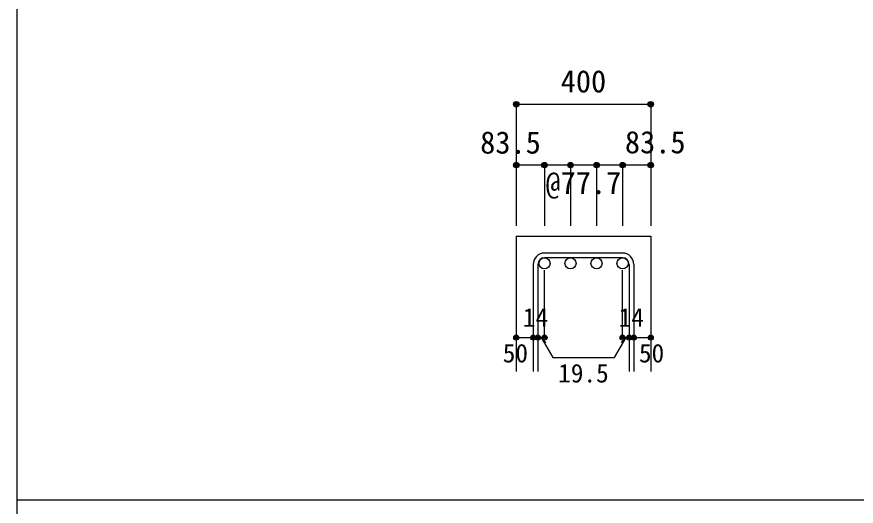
# Model space of a CAD drawing. Units: millimetres at full size, sheet at 1:30; details may follow other scales. Extents: x -5973 to 5954, y -4195 to 4201.
# Drawn here: x -5973 to -3489, y -15 to 1432 of the extents above; entities that cross this region are included whole.
import ezdxf
from ezdxf.enums import TextEntityAlignment as Align

# ---------------------------------------------------------------- set-up
doc = ezdxf.new("R2010")
doc.units = ezdxf.units.MM
doc.header["$LTSCALE"] = 30
doc.header["$PDMODE"] = 32
doc.header["$PDSIZE"] = 15
for name, color, linetype in [('0-1_躯体線', 2, 'Continuous'), ('0-5_基礎梁筋', 7, 'Continuous'), ('0-6_スタラップ筋', 7, 'Continuous'), ('0-D_寸法', 4, 'Continuous'), ('F-0_枠', 6, 'Continuous')]:
    doc.layers.add(name, color=color, linetype=linetype)
doc.styles.add('ＭＳ ゴシック', font='')
doc.styles.get('ＭＳ ゴシック').set_extended_font_data('MS Gothic')

msp = doc.modelspace()

# ---------------------------------------------------------------- linework, layer by layer
at = {"layer": '0-1_躯体線'}
for p, q in [((-4494.8, 783.3), (-4494.8, 383.3)), ((-4494.8, 783.3), (-4096.8, 783.3)), ((-4096.8, 783.3), (-4096.8, 383.3))]:
    msp.add_line(p, q, dxfattribs=at)
at = {"layer": '0-5_基礎梁筋', "color": 3}
for centre in [(-4411.3, 702.8), (-4334.3, 702.8), (-4257.3, 702.8), (-4180.3, 702.8)]:
    msp.add_circle(centre, 16.5, dxfattribs=at)
at = {"layer": '0-6_スタラップ筋'}
for p, q in [((-4180.3, 733.3), (-4411.3, 733.3)), ((-4444.8, 699.8), (-4444.8, 383.3)), ((-4430.8, 699.8), (-4430.8, 383.3)), ((-4180.3, 719.3), (-4411.3, 719.3)), ((-4160.8, 699.8), (-4160.8, 383.3)), ((-4146.8, 699.8), (-4146.8, 383.3))]:
    msp.add_line(p, q, dxfattribs=at)
for centre, radius, start, end in [((-4411.3, 699.8), 33.5, 90, 180), ((-4180.3, 699.8), 33.5, 0, 90), ((-4411.3, 699.8), 19.5, 90, 180), ((-4180.3, 699.8), 19.5, 0, 90)]:
    msp.add_arc(centre, radius, start, end, dxfattribs=at)
at = {"layer": '0-D_寸法'}
for p, q in [((-4494.8, 1173.3), (-4096.8, 1173.3)), ((-4494.8, 1173.3), (-4494.8, 993.3)), ((-4494.8, 1173.3), (-4096.8, 1173.3)), ((-4096.8, 1173.3), (-4096.8, 993.3)), ((-4411.3, 993.3), (-4494.8, 993.3)), ((-4494.8, 993.3), (-4494.8, 813.3)), ((-4295.8, 993.3), (-4411.3, 993.3)), ((-4411.3, 993.3), (-4411.3, 813.3)), ((-4334.3, 993.3), (-4334.3, 813.3)), ((-4180.3, 993.3), (-4295.8, 993.3)), ((-4257.3, 993.3), (-4257.3, 813.3)), ((-4096.8, 993.3), (-4180.3, 993.3)), ((-4180.3, 993.3), (-4180.3, 813.3)), ((-4096.8, 993.3), (-4096.8, 813.3)), ((-4411.3, 483.3), (-4411.3, 682.63)), ((-4180.3, 483.3), (-4180.3, 682.63)), ((-4494.8, 483.3), (-4444.8, 483.3)), ((-4444.8, 483.3), (-4411.3, 483.3)), ((-4421.05, 483.3), (-4406.91, 469.16)), ((-4421.05, 483.3), (-4386.83, 424.02)), ((-4170.55, 483.3), (-4204.77, 424.02)), ((-4170.55, 483.3), (-4184.69, 469.16)), ((-4180.3, 483.3), (-4096.8, 483.3)), ((-4160.8, 483.3), (-4146.8, 483.3)), ((-4386.83, 424.02), (-4204.77, 424.02))]:
    msp.add_line(p, q, dxfattribs=at)
msp.add_lwpolyline([(-4096.8, 1173.3), (-4096.8, 993.3), (-4096.8, 813.3)], dxfattribs=at)
for centre, radius in [((-4494.8, 1173.3), 8), ((-4494.8, 1173.3), 7.2), ((-4494.8, 1173.3), 6.4), ((-4494.8, 1173.3), 5.6), ((-4494.8, 1173.3), 4.8), ((-4494.8, 1173.3), 4), ((-4494.8, 1173.3), 3.2), ((-4494.8, 1173.3), 2.4), ((-4494.8, 1173.3), 1.6), ((-4494.8, 1173.3), 0.8), ((-4096.8, 1173.3), 8), ((-4096.8, 1173.3), 7.2), ((-4096.8, 1173.3), 6.4), ((-4096.8, 1173.3), 5.6), ((-4096.8, 1173.3), 4.8), ((-4096.8, 1173.3), 4), ((-4096.8, 1173.3), 3.2), ((-4096.8, 1173.3), 2.4), ((-4096.8, 1173.3), 1.6), ((-4096.8, 1173.3), 0.8), ((-4494.8, 993.3), 8), ((-4494.8, 993.3), 7.2), ((-4494.8, 993.3), 6.4), ((-4494.8, 993.3), 5.6), ((-4494.8, 993.3), 4.8), ((-4494.8, 993.3), 4), ((-4494.8, 993.3), 3.2), ((-4494.8, 993.3), 2.4), ((-4494.8, 993.3), 1.6), ((-4494.8, 993.3), 0.8), ((-4411.3, 993.3), 8), ((-4411.3, 993.3), 7.2), ((-4411.3, 993.3), 6.4), ((-4411.3, 993.3), 5.6), ((-4411.3, 993.3), 4.8), ((-4411.3, 993.3), 4), ((-4411.3, 993.3), 3.2), ((-4411.3, 993.3), 2.4), ((-4411.3, 993.3), 1.6), ((-4411.3, 993.3), 0.8), ((-4334.3, 993.3), 8), ((-4334.3, 993.3), 7.2), ((-4334.3, 993.3), 6.4), ((-4334.3, 993.3), 5.6), ((-4334.3, 993.3), 4.8), ((-4334.3, 993.3), 4), ((-4334.3, 993.3), 3.2), ((-4334.3, 993.3), 2.4), ((-4334.3, 993.3), 1.6), ((-4334.3, 993.3), 0.8), ((-4257.3, 993.3), 8), ((-4257.3, 993.3), 7.2), ((-4257.3, 993.3), 6.4), ((-4257.3, 993.3), 5.6), ((-4257.3, 993.3), 4.8), ((-4257.3, 993.3), 4), ((-4257.3, 993.3), 3.2), ((-4257.3, 993.3), 2.4), ((-4257.3, 993.3), 1.6), ((-4257.3, 993.3), 0.8), ((-4180.3, 993.3), 8), ((-4180.3, 993.3), 7.2), ((-4180.3, 993.3), 6.4), ((-4180.3, 993.3), 5.6), ((-4180.3, 993.3), 4.8), ((-4180.3, 993.3), 4), ((-4180.3, 993.3), 3.2), ((-4180.3, 993.3), 2.4), ((-4180.3, 993.3), 1.6), ((-4180.3, 993.3), 0.8), ((-4096.8, 993.3), 8), ((-4096.8, 993.3), 7.2), ((-4096.8, 993.3), 6.4), ((-4096.8, 993.3), 5.6), ((-4096.8, 993.3), 4.8), ((-4096.8, 993.3), 4), ((-4096.8, 993.3), 3.2), ((-4096.8, 993.3), 2.4), ((-4096.8, 993.3), 1.6), ((-4096.8, 993.3), 0.8), ((-4494.8, 483.3), 4), ((-4494.8, 483.3), 3.6), ((-4494.8, 483.3), 3.2), ((-4494.8, 483.3), 2.8), ((-4494.8, 483.3), 2.4), ((-4494.8, 483.3), 2), ((-4494.8, 483.3), 1.6), ((-4494.8, 483.3), 1.2), ((-4494.8, 483.3), 0.8), ((-4494.8, 483.3), 0.4), ((-4444.8, 483.3), 4), ((-4444.8, 483.3), 3.6), ((-4444.8, 483.3), 3.2), ((-4444.8, 483.3), 2.8), ((-4444.8, 483.3), 2.4), ((-4444.8, 483.3), 2), ((-4444.8, 483.3), 1.6), ((-4444.8, 483.3), 1.2), ((-4444.8, 483.3), 0.8), ((-4444.8, 483.3), 0.4), ((-4430.8, 483.3), 4), ((-4430.8, 483.3), 3.6), ((-4430.8, 483.3), 3.2), ((-4430.8, 483.3), 2.8), ((-4430.8, 483.3), 2.4), ((-4430.8, 483.3), 2), ((-4430.8, 483.3), 1.6), ((-4430.8, 483.3), 1.2), ((-4430.8, 483.3), 0.8), ((-4430.8, 483.3), 0.4), ((-4411.3, 483.3), 4), ((-4411.3, 483.3), 3.6), ((-4411.3, 483.3), 3.2), ((-4411.3, 483.3), 2.8), ((-4411.3, 483.3), 2.4), ((-4411.3, 483.3), 2), ((-4411.3, 483.3), 1.6), ((-4411.3, 483.3), 1.2), ((-4411.3, 483.3), 0.8), ((-4411.3, 483.3), 0.4), ((-4180.3, 483.3), 4), ((-4180.3, 483.3), 3.6), ((-4180.3, 483.3), 3.2), ((-4180.3, 483.3), 2.8), ((-4180.3, 483.3), 2.4), ((-4180.3, 483.3), 2), ((-4180.3, 483.3), 1.6), ((-4180.3, 483.3), 1.2), ((-4180.3, 483.3), 0.8), ((-4180.3, 483.3), 0.4), ((-4160.8, 483.3), 4), ((-4160.8, 483.3), 3.6), ((-4160.8, 483.3), 3.2), ((-4160.8, 483.3), 2.8), ((-4160.8, 483.3), 2.4), ((-4160.8, 483.3), 2), ((-4160.8, 483.3), 1.6), ((-4160.8, 483.3), 1.2), ((-4160.8, 483.3), 0.8), ((-4160.8, 483.3), 0.4), ((-4146.8, 483.3), 4), ((-4146.8, 483.3), 3.6), ((-4146.8, 483.3), 3.2), ((-4146.8, 483.3), 2.8), ((-4146.8, 483.3), 2.4), ((-4146.8, 483.3), 2), ((-4146.8, 483.3), 1.6), ((-4146.8, 483.3), 1.2), ((-4146.8, 483.3), 0.8), ((-4146.8, 483.3), 0.4), ((-4096.8, 483.3), 4), ((-4096.8, 483.3), 3.6), ((-4096.8, 483.3), 3.2), ((-4096.8, 483.3), 2.8), ((-4096.8, 483.3), 2.4), ((-4096.8, 483.3), 2), ((-4096.8, 483.3), 1.6), ((-4096.8, 483.3), 1.2), ((-4096.8, 483.3), 0.8), ((-4096.8, 483.3), 0.4)]:
    msp.add_circle(centre, radius, dxfattribs=at)
at = {"layer": '0-D_寸法', "color": 7}
for p in [(-4494.8, 1173.3), (-4096.8, 1173.3), (-4494.8, 993.3), (-4411.3, 993.3), (-4334.3, 993.3), (-4257.3, 993.3), (-4180.3, 993.3), (-4096.8, 993.3), (-4494.8, 483.3), (-4444.8, 483.3), (-4430.8, 483.3), (-4411.3, 483.3), (-4180.3, 483.3), (-4160.8, 483.3), (-4146.8, 483.3), (-4096.8, 483.3)]:
    msp.add_point(p, dxfattribs=at)
at = {"layer": 'F-0_枠'}
msp.add_line((-5972.88, 4201.15), (-5972.88, -4195.24), dxfattribs=at)
at = {"layer": 'F-0_枠', "color": 2}
msp.add_line((3723.6, 2.95), (-5972.88, 2.95), dxfattribs=at)

# ---------------------------------------------------------------- texts
at = {"layer": '0-D_寸法', "style": 'ＭＳ ゴシック'}
for s, height, p in [('400', 65.98, (-4363.3, 1188.3)), ('83.5', 65.98, (-4173.3, 1008.3)), ('83.5', 65.98, (-4601.61, 1007.45)), ('@77.7', 65.98, (-4408.3, 888.3)), ('14', 54.99, (-4475.34, 498.75)), ('14', 54.99, (-4191.76, 498.75)), ('50', 54.99, (-4534.8, 393.3)), ('50', 54.99, (-4131.8, 393.3)), ('19.5', 54.99, (-4370.8, 334.02))]:
    msp.add_text(s, height=height, dxfattribs=at).set_placement(p, align=Align.BOTTOM_LEFT)

doc.saveas('drawing.dxf')
